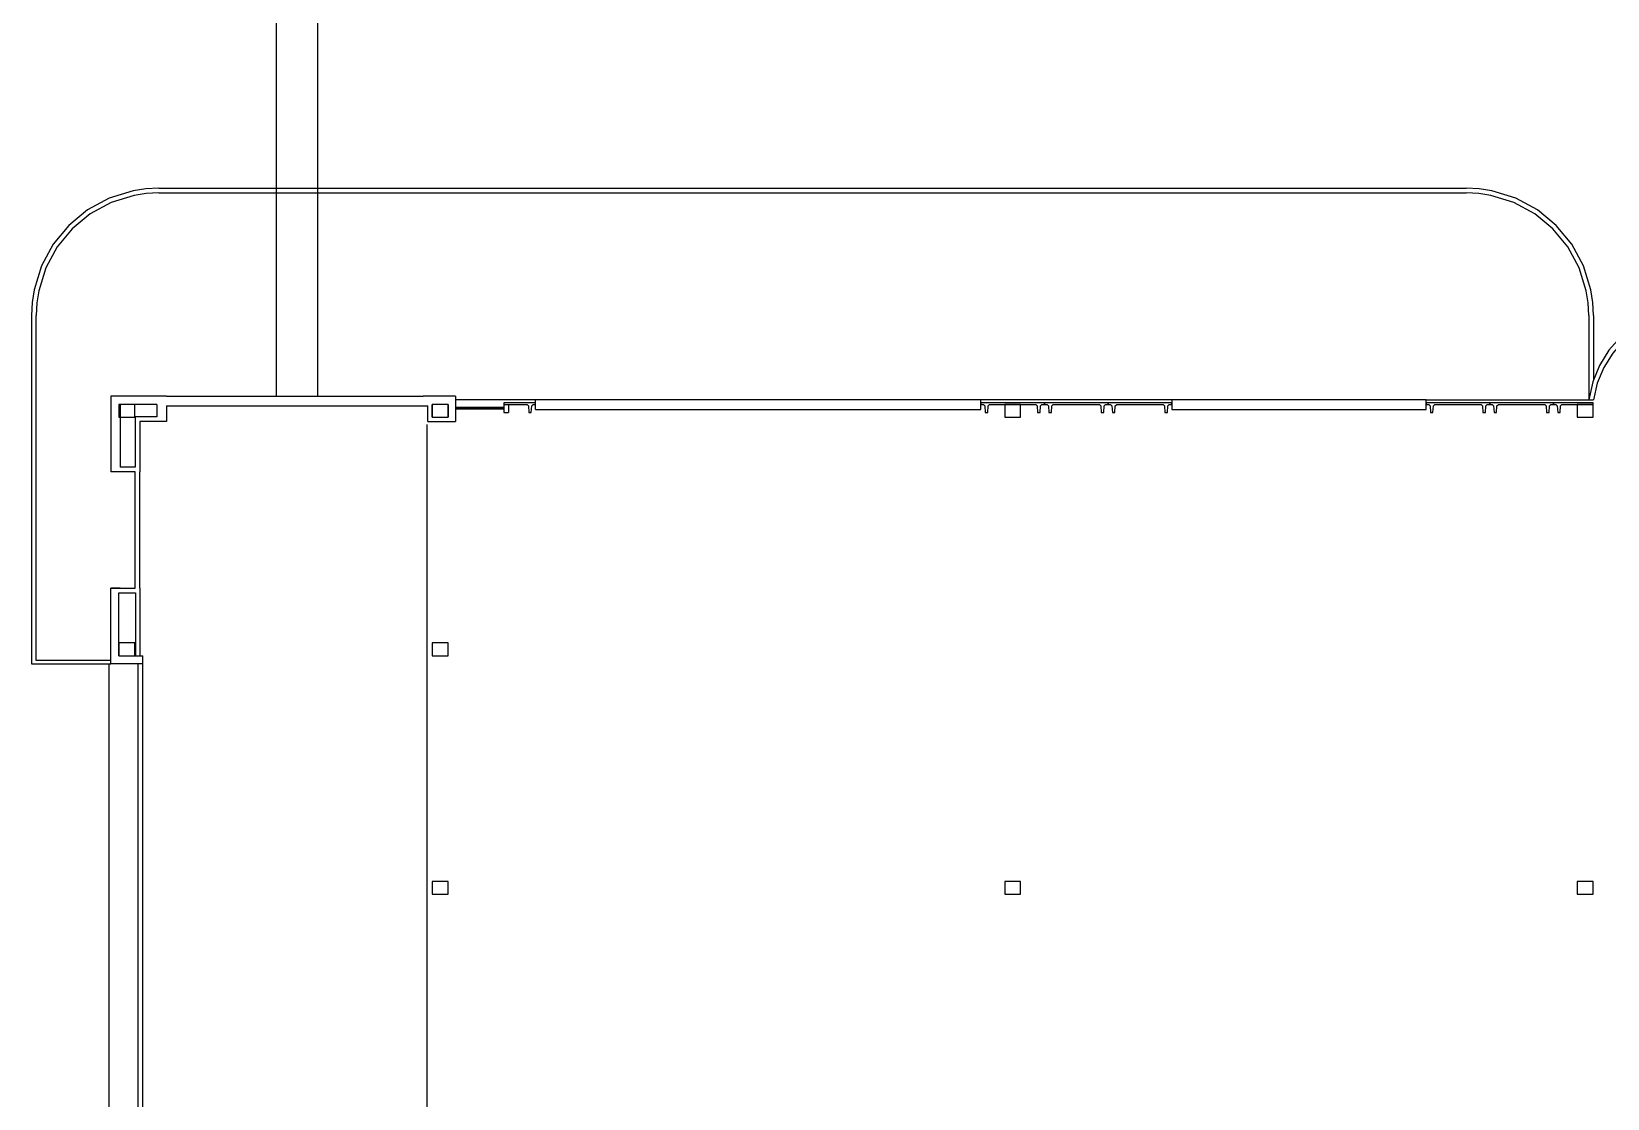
# Model space of a CAD drawing. Header units: metres. Extents: x 2 to 323, y -2 to 254.
# Drawn here: x 64.45 to 114, y 105.94 to 139.49 of the extents above; entities that cross this region are included whole.
import ezdxf

# ---------------------------------------------------------------- set-up
doc = ezdxf.new("R2010")
doc.units = ezdxf.units.M
for name, color, linetype in [('0-CARPINTERIA', 7, 'Continuous'), ('0-EST CORTE', 7, 'Continuous'), ('0-MUROS EXISTENTES', 7, 'Continuous'), ('0-PROYECCIONES', 7, 'Continuous'), ('0-VISTA-005', 7, 'Continuous'), ('0-VISTA-010', 7, 'Continuous')]:
    doc.layers.add(name, color=color, linetype=linetype)

msp = doc.modelspace()

# ---------------------------------------------------------------- linework, layer by layer
for p, q in [((64.446, 130.56), (64.446, 119.6)), ((80.296, 127.901), (77.776, 127.901)), ((80.296, 127.901), (77.776, 127.901)), ((100.296, 127.901), (94.296, 127.901)), ((100.296, 127.901), (94.296, 127.901)), ((108.296, 127.901), (113.558, 127.901)), ((64.446, 119.6), (66.936, 119.601))]:
    msp.add_line(p, q)
at = {"layer": '0-CARPINTERIA'}
for p, q in [((79.296, 127.661), (77.776, 127.661)), ((79.296, 127.661), (77.776, 127.661)), ((79.296, 127.636), (77.776, 127.636)), ((79.296, 127.636), (77.776, 127.636)), ((79.296, 127.611), (77.776, 127.611)), ((79.296, 127.611), (77.776, 127.611))]:
    msp.add_line(p, q, dxfattribs=at)
at = {"layer": '0-EST CORTE'}
for points in [[(67.196, 127.361), (67.696, 127.361), (67.696, 127.761), (67.196, 127.761), (67.196, 127.361)], [(67.196, 127.361), (67.696, 127.361), (67.696, 127.761), (67.196, 127.761), (67.196, 127.361)], [(67.196, 127.361), (67.696, 127.361), (67.696, 127.761), (67.196, 127.761), (67.196, 127.361)], [(67.196, 127.361), (67.696, 127.361), (67.696, 127.761), (67.196, 127.761), (67.196, 127.361)], [(77.046, 127.361), (77.546, 127.361), (77.546, 127.761), (77.046, 127.761), (77.046, 127.361)], [(77.046, 127.361), (77.546, 127.361), (77.546, 127.761), (77.046, 127.761), (77.046, 127.361)], [(77.046, 127.361), (77.546, 127.361), (77.546, 127.761), (77.046, 127.761), (77.046, 127.361)], [(77.046, 127.361), (77.546, 127.361), (77.546, 127.761), (77.046, 127.761), (77.046, 127.361)], [(95.046, 127.361), (95.546, 127.361), (95.546, 127.761), (95.046, 127.761), (95.046, 127.361)], [(95.046, 127.361), (95.546, 127.361), (95.546, 127.761), (95.046, 127.761), (95.046, 127.361)], [(95.046, 127.361), (95.546, 127.361), (95.546, 127.761), (95.046, 127.761), (95.046, 127.361)], [(95.046, 127.361), (95.546, 127.361), (95.546, 127.761), (95.046, 127.761), (95.046, 127.361)], [(113.046, 127.361), (113.546, 127.361), (113.546, 127.761), (113.046, 127.761), (113.046, 127.361)], [(113.046, 127.361), (113.546, 127.361), (113.546, 127.761), (113.046, 127.761), (113.046, 127.361)], [(113.046, 127.361), (113.546, 127.361), (113.546, 127.761), (113.046, 127.761), (113.046, 127.361)], [(113.046, 127.361), (113.546, 127.361), (113.546, 127.761), (113.046, 127.761), (113.046, 127.361)], [(67.196, 119.861), (67.696, 119.861), (67.696, 120.261), (67.196, 120.261), (67.196, 119.861)], [(67.196, 119.861), (67.696, 119.861), (67.696, 120.261), (67.196, 120.261), (67.196, 119.861)], [(67.196, 119.861), (67.696, 119.861), (67.696, 120.261), (67.196, 120.261), (67.196, 119.861)], [(67.196, 119.861), (67.696, 119.861), (67.696, 120.261), (67.196, 120.261), (67.196, 119.861)], [(77.046, 119.861), (77.546, 119.861), (77.546, 120.261), (77.046, 120.261), (77.046, 119.861)], [(77.046, 119.861), (77.546, 119.861), (77.546, 120.261), (77.046, 120.261), (77.046, 119.861)], [(77.046, 119.861), (77.546, 119.861), (77.546, 120.261), (77.046, 120.261), (77.046, 119.861)], [(77.046, 119.861), (77.546, 119.861), (77.546, 120.261), (77.046, 120.261), (77.046, 119.861)], [(77.046, 112.361), (77.546, 112.361), (77.546, 112.761), (77.046, 112.761), (77.046, 112.361)], [(77.046, 112.361), (77.546, 112.361), (77.546, 112.761), (77.046, 112.761), (77.046, 112.361)], [(77.046, 112.361), (77.546, 112.361), (77.546, 112.761), (77.046, 112.761), (77.046, 112.361)], [(77.046, 112.361), (77.546, 112.361), (77.546, 112.761), (77.046, 112.761), (77.046, 112.361)], [(95.046, 112.361), (95.546, 112.361), (95.546, 112.761), (95.046, 112.761), (95.046, 112.361)], [(95.046, 112.361), (95.546, 112.361), (95.546, 112.761), (95.046, 112.761), (95.046, 112.361)], [(95.046, 112.361), (95.546, 112.361), (95.546, 112.761), (95.046, 112.761), (95.046, 112.361)], [(95.046, 112.361), (95.546, 112.361), (95.546, 112.761), (95.046, 112.761), (95.046, 112.361)], [(113.045, 112.361), (113.545, 112.361), (113.545, 112.761), (113.045, 112.761), (113.045, 112.361)], [(113.046, 112.361), (113.546, 112.361), (113.546, 112.761), (113.046, 112.761), (113.046, 112.361)], [(113.046, 112.361), (113.546, 112.361), (113.546, 112.761), (113.046, 112.761), (113.046, 112.361)], [(113.046, 112.361), (113.546, 112.361), (113.546, 112.761), (113.046, 112.761), (113.046, 112.361)], [(113.046, 112.361), (113.546, 112.361), (113.546, 112.761), (113.046, 112.761), (113.046, 112.361)]]:
    msp.add_lwpolyline(points, close=True, dxfattribs=at)
at = {"layer": '0-MUROS EXISTENTES'}
for p, q in [((66.936, 128.021), (66.936, 125.641)), ((66.936, 128.021), (66.936, 125.641)), ((68.686, 128.021), (66.936, 128.021)), ((68.686, 128.021), (66.936, 128.021)), ((66.936, 128.021), (66.936, 125.641)), ((66.936, 128.021), (66.936, 125.641)), ((68.686, 128.021), (66.936, 128.021)), ((68.686, 128.021), (66.936, 128.021)), ((68.496, 128.021), (68.196, 128.021)), ((68.196, 128.021), (68.196, 128.021)), ((68.496, 128.021), (68.196, 128.021)), ((68.196, 128.021), (68.196, 128.021)), ((68.496, 128.021), (68.496, 128.021)), ((68.496, 128.021), (68.496, 128.021)), ((68.686, 128.021), (76.756, 128.021)), ((68.686, 128.021), (76.756, 128.021)), ((68.686, 128.021), (76.756, 128.021)), ((68.686, 128.021), (76.756, 128.021)), ((77.776, 128.021), (76.756, 128.021)), ((77.776, 128.021), (76.756, 128.021)), ((77.776, 128.021), (77.776, 127.221)), ((77.776, 128.021), (77.776, 127.221)), ((94.296, 127.901), (80.296, 127.901)), ((80.296, 127.601), (80.296, 127.901)), ((94.296, 127.901), (80.296, 127.901)), ((80.296, 127.601), (80.296, 127.901)), ((94.296, 127.601), (94.296, 127.901)), ((94.296, 127.601), (94.296, 127.901)), ((108.296, 127.901), (100.296, 127.901)), ((100.296, 127.901), (100.296, 127.601)), ((108.296, 127.901), (100.296, 127.901)), ((100.296, 127.901), (100.296, 127.601)), ((108.296, 127.601), (108.296, 127.901)), ((108.296, 127.601), (108.296, 127.901)), ((67.236, 127.761), (67.236, 125.791)), ((68.386, 127.761), (67.236, 127.761)), ((67.236, 127.761), (67.236, 125.791)), ((68.386, 127.761), (67.236, 127.761)), ((67.706, 127.369), (67.706, 125.791)), ((68.386, 127.369), (67.706, 127.369)), ((67.706, 127.369), (67.706, 125.791)), ((68.386, 127.369), (67.706, 127.369)), ((68.386, 127.761), (68.386, 127.369)), ((68.386, 127.761), (68.386, 127.369)), ((68.685, 127.719), (76.906, 127.721)), ((68.685, 127.719), (76.906, 127.721)), ((68.686, 127.719), (68.686, 127.219)), ((68.686, 127.719), (68.686, 127.219)), ((76.906, 127.221), (76.906, 127.721)), ((76.906, 127.221), (76.906, 127.721)), ((77.496, 127.761), (77.046, 127.761)), ((77.546, 127.761), (77.046, 127.761)), ((77.046, 127.361), (77.046, 127.761)), ((77.496, 127.761), (77.046, 127.761)), ((77.546, 127.761), (77.046, 127.761)), ((77.046, 127.361), (77.046, 127.761)), ((77.046, 127.361), (77.546, 127.361)), ((77.046, 127.361), (77.546, 127.361)), ((77.546, 127.761), (77.546, 127.361)), ((77.546, 127.761), (77.546, 127.361)), ((77.776, 127.811), (77.776, 127.511)), ((77.776, 127.811), (77.776, 127.511)), ((79.296, 127.811), (79.296, 127.511)), ((79.296, 127.811), (79.296, 127.511)), ((79.296, 127.511), (79.446, 127.511)), ((79.296, 127.511), (79.446, 127.511)), ((79.446, 127.761), (79.446, 127.511)), ((79.446, 127.761), (79.446, 127.511)), ((80.296, 127.601), (94.296, 127.601)), ((80.296, 127.601), (94.296, 127.601)), ((100.296, 127.601), (108.296, 127.601)), ((100.296, 127.601), (108.296, 127.601)), ((113.546, 127.761), (113.546, 127.814)), ((67.856, 127.219), (67.856, 125.641)), ((68.686, 127.219), (67.856, 127.219)), ((67.856, 127.219), (67.856, 125.641)), ((68.686, 127.219), (67.856, 127.219)), ((76.906, 127.221), (77.776, 127.221)), ((76.906, 127.221), (77.776, 127.221)), ((67.706, 125.641), (66.936, 125.641)), ((67.706, 125.641), (66.936, 125.641)), ((67.706, 125.791), (67.236, 125.791)), ((67.706, 125.791), (67.236, 125.791)), ((67.706, 121.981), (67.706, 125.641)), ((67.706, 121.981), (67.706, 125.641)), ((67.856, 121.981), (67.856, 125.641)), ((67.856, 121.981), (67.856, 125.641)), ((67.236, 121.981), (66.936, 121.981)), ((66.936, 121.981), (67.706, 121.981)), ((66.936, 119.601), (66.936, 121.981)), ((67.236, 121.981), (66.936, 121.981)), ((66.936, 121.981), (67.706, 121.981)), ((66.936, 119.601), (66.936, 121.981)), ((67.856, 121.981), (67.856, 119.861)), ((67.856, 121.981), (67.856, 119.861)), ((67.196, 121.841), (67.716, 121.841)), ((67.196, 119.861), (67.196, 121.841)), ((67.196, 121.841), (67.716, 121.841)), ((67.196, 119.861), (67.196, 121.841)), ((67.716, 121.841), (67.716, 119.861)), ((67.716, 121.841), (67.716, 119.861)), ((67.796, 119.601), (66.936, 119.601)), ((67.946, 119.601), (66.936, 119.601)), ((67.796, 119.601), (66.936, 119.601)), ((67.946, 119.601), (66.936, 119.601)), ((67.196, 119.861), (67.946, 119.861)), ((67.196, 119.861), (67.946, 119.861)), ((67.796, 98.788), (67.796, 119.601)), ((67.796, 98.788), (67.796, 119.601)), ((67.946, 98.888), (67.946, 119.861)), ((67.946, 98.888), (67.946, 119.861))]:
    msp.add_line(p, q, dxfattribs=at)
for points in [[(79.296, 127.811), (79.296, 127.761), (80.026, 127.761), (80.068, 127.721), (80.081, 127.511), (80.161, 127.511), (80.173, 127.721), (80.216, 127.761), (80.296, 127.761), (80.296, 127.811), (79.296, 127.811)], [(79.296, 127.811), (79.296, 127.761), (80.026, 127.761), (80.068, 127.721), (80.081, 127.511), (80.161, 127.511), (80.173, 127.721), (80.216, 127.761), (80.296, 127.761), (80.296, 127.811), (79.296, 127.811)], [(94.296, 127.811), (94.296, 127.761), (94.376, 127.761), (94.418, 127.721), (94.431, 127.511), (94.511, 127.511), (94.523, 127.721), (94.566, 127.761), (96.026, 127.761), (96.068, 127.721), (96.081, 127.511), (96.161, 127.511), (96.173, 127.721), (96.216, 127.761), (96.296, 127.761), (96.296, 127.811), (94.296, 127.811)], [(94.296, 127.811), (94.296, 127.761), (94.376, 127.761), (94.418, 127.721), (94.431, 127.511), (94.511, 127.511), (94.523, 127.721), (94.566, 127.761), (96.026, 127.761), (96.068, 127.721), (96.081, 127.511), (96.161, 127.511), (96.173, 127.721), (96.216, 127.761), (96.296, 127.761), (96.296, 127.811), (94.296, 127.811)], [(96.296, 127.811), (96.296, 127.761), (96.376, 127.761), (96.418, 127.721), (96.431, 127.511), (96.511, 127.511), (96.523, 127.721), (96.566, 127.761), (98.026, 127.761), (98.068, 127.721), (98.081, 127.511), (98.161, 127.511), (98.173, 127.721), (98.216, 127.761), (98.296, 127.761), (98.296, 127.811), (96.296, 127.811)], [(96.296, 127.811), (96.296, 127.761), (96.376, 127.761), (96.418, 127.721), (96.431, 127.511), (96.511, 127.511), (96.523, 127.721), (96.566, 127.761), (98.026, 127.761), (98.068, 127.721), (98.081, 127.511), (98.161, 127.511), (98.173, 127.721), (98.216, 127.761), (98.296, 127.761), (98.296, 127.811), (96.296, 127.811)], [(98.296, 127.811), (98.296, 127.761), (98.376, 127.761), (98.418, 127.721), (98.431, 127.511), (98.511, 127.511), (98.523, 127.721), (98.566, 127.761), (100.026, 127.761), (100.068, 127.721), (100.081, 127.511), (100.161, 127.511), (100.173, 127.721), (100.216, 127.761), (100.296, 127.761), (100.296, 127.811), (98.296, 127.811)], [(98.296, 127.811), (98.296, 127.761), (98.376, 127.761), (98.418, 127.721), (98.431, 127.511), (98.511, 127.511), (98.523, 127.721), (98.566, 127.761), (100.026, 127.761), (100.068, 127.721), (100.081, 127.511), (100.161, 127.511), (100.173, 127.721), (100.216, 127.761), (100.296, 127.761), (100.296, 127.811), (98.296, 127.811)], [(108.296, 127.811), (108.296, 127.761), (108.376, 127.761), (108.418, 127.721), (108.431, 127.511), (108.511, 127.511), (108.523, 127.721), (108.566, 127.761), (110.026, 127.761), (110.068, 127.721), (110.081, 127.511), (110.161, 127.511), (110.173, 127.721), (110.216, 127.761), (110.296, 127.761), (110.296, 127.811), (108.296, 127.811)], [(108.296, 127.811), (108.296, 127.761), (108.376, 127.761), (108.418, 127.721), (108.431, 127.511), (108.511, 127.511), (108.523, 127.721), (108.566, 127.761), (110.026, 127.761), (110.068, 127.721), (110.081, 127.511), (110.161, 127.511), (110.173, 127.721), (110.216, 127.761), (110.296, 127.761), (110.296, 127.811), (108.296, 127.811)], [(110.296, 127.811), (110.296, 127.761), (110.376, 127.761), (110.418, 127.721), (110.431, 127.511), (110.511, 127.511), (110.523, 127.721), (110.566, 127.761), (112.026, 127.761), (112.068, 127.721), (112.081, 127.511), (112.161, 127.511), (112.173, 127.721), (112.216, 127.761), (112.296, 127.761), (112.296, 127.811), (110.296, 127.811)], [(110.296, 127.811), (110.296, 127.761), (110.376, 127.761), (110.418, 127.721), (110.431, 127.511), (110.511, 127.511), (110.523, 127.721), (110.566, 127.761), (112.026, 127.761), (112.068, 127.721), (112.081, 127.511), (112.161, 127.511), (112.173, 127.721), (112.216, 127.761), (112.296, 127.761), (112.296, 127.811), (110.296, 127.811)]]:
    msp.add_lwpolyline(points, close=True, dxfattribs=at)
msp.add_lwpolyline([(113.546, 127.811), (112.296, 127.811), (112.296, 127.761), (112.376, 127.761), (112.418, 127.721), (112.431, 127.511), (112.511, 127.511), (112.523, 127.721), (112.566, 127.761), (113.55, 127.761)], dxfattribs=at)
at = {"layer": '0-PROYECCIONES'}
for p, q in [((72.141, 142.404), (72.141, 128.021)), ((73.436, 142.404), (73.436, 128.021)), ((66.883, 45.561), (66.883, 119.575))]:
    msp.add_line(p, q, dxfattribs=at)
msp.add_lwpolyline([(76.874, 127.131), (76.874, 82.281), (75.572, 80.191), (73.424, 80.191), (73.424, 67.661), (76.824, 67.661), (76.824, 37.361)], dxfattribs=at)
at = {"layer": '0-VISTA-005'}
for p, q in [((68.446, 134.41), (109.558, 134.41)), ((68.446, 134.41), (109.558, 134.41)), ((64.596, 119.711), (64.596, 130.56)), ((113.408, 130.56), (113.408, 127.901)), ((113.408, 130.56), (113.408, 127.901)), ((113.408, 130.56), (113.408, 127.901)), ((66.936, 119.711), (64.596, 119.711))]:
    msp.add_line(p, q, dxfattribs=at)
for points in [[(68.446, 134.41), (68.052, 134.39), (67.67, 134.332), (66.947, 134.107), (66.293, 133.752), (65.723, 133.282), (65.253, 132.712), (64.898, 132.058), (64.674, 131.336), (64.615, 130.954), (64.596, 130.56)], [(68.446, 134.41), (68.052, 134.39), (67.67, 134.332), (66.947, 134.107), (66.293, 133.752), (65.723, 133.282), (65.253, 132.712), (64.898, 132.058), (64.674, 131.336), (64.615, 130.954), (64.596, 130.56)], [(113.408, 130.56), (113.388, 130.954), (113.33, 131.336), (113.105, 132.058), (112.75, 132.712), (112.28, 133.282), (111.711, 133.752), (111.057, 134.107), (110.334, 134.332), (109.952, 134.39), (109.558, 134.41)], [(113.408, 130.56), (113.388, 130.954), (113.33, 131.336), (113.105, 132.058), (112.75, 132.712), (112.28, 133.282), (111.711, 133.752), (111.057, 134.107), (110.334, 134.332), (109.952, 134.39), (109.558, 134.41)], [(116.428, 130.793), (115.858, 130.694), (115.326, 130.503), (114.84, 130.228), (114.408, 129.879), (114.041, 129.463), (113.746, 128.989), (113.532, 128.466), (113.408, 127.901)], [(116.412, 130.642), (115.875, 130.543), (115.374, 130.359), (114.916, 130.098), (114.509, 129.767), (114.162, 129.374), (113.882, 128.927), (113.678, 128.433), (113.558, 127.901)]]:
    msp.add_lwpolyline(points, dxfattribs=at)
at = {"layer": '0-VISTA-010'}
for p, q in [((68.446, 134.56), (109.558, 134.56)), ((68.446, 134.56), (109.558, 134.56)), ((113.558, 130.56), (113.558, 129.165)), ((113.558, 130.56), (113.558, 129.165)), ((113.558, 130.56), (113.558, 128.544))]:
    msp.add_line(p, q, dxfattribs=at)
for points in [[(68.446, 134.56), (68.037, 134.539), (67.639, 134.479), (66.889, 134.246), (66.209, 133.877), (65.617, 133.388), (65.129, 132.796), (64.76, 132.117), (64.527, 131.366), (64.466, 130.969), (64.446, 130.56)], [(68.446, 134.56), (68.037, 134.539), (67.639, 134.479), (66.889, 134.246), (66.209, 133.877), (65.617, 133.388), (65.129, 132.796), (64.76, 132.117), (64.527, 131.366), (64.466, 130.969), (64.446, 130.56)], [(113.558, 130.56), (113.537, 130.969), (113.477, 131.366), (113.244, 132.117), (112.875, 132.796), (112.386, 133.388), (111.794, 133.877), (111.115, 134.246), (110.364, 134.479), (109.967, 134.539), (109.558, 134.56)], [(113.558, 130.56), (113.537, 130.969), (113.477, 131.366), (113.244, 132.117), (112.875, 132.796), (112.386, 133.388), (111.794, 133.877), (111.115, 134.246), (110.364, 134.479), (109.967, 134.539), (109.558, 134.56)]]:
    msp.add_lwpolyline(points, dxfattribs=at)

doc.saveas('drawing.dxf')
